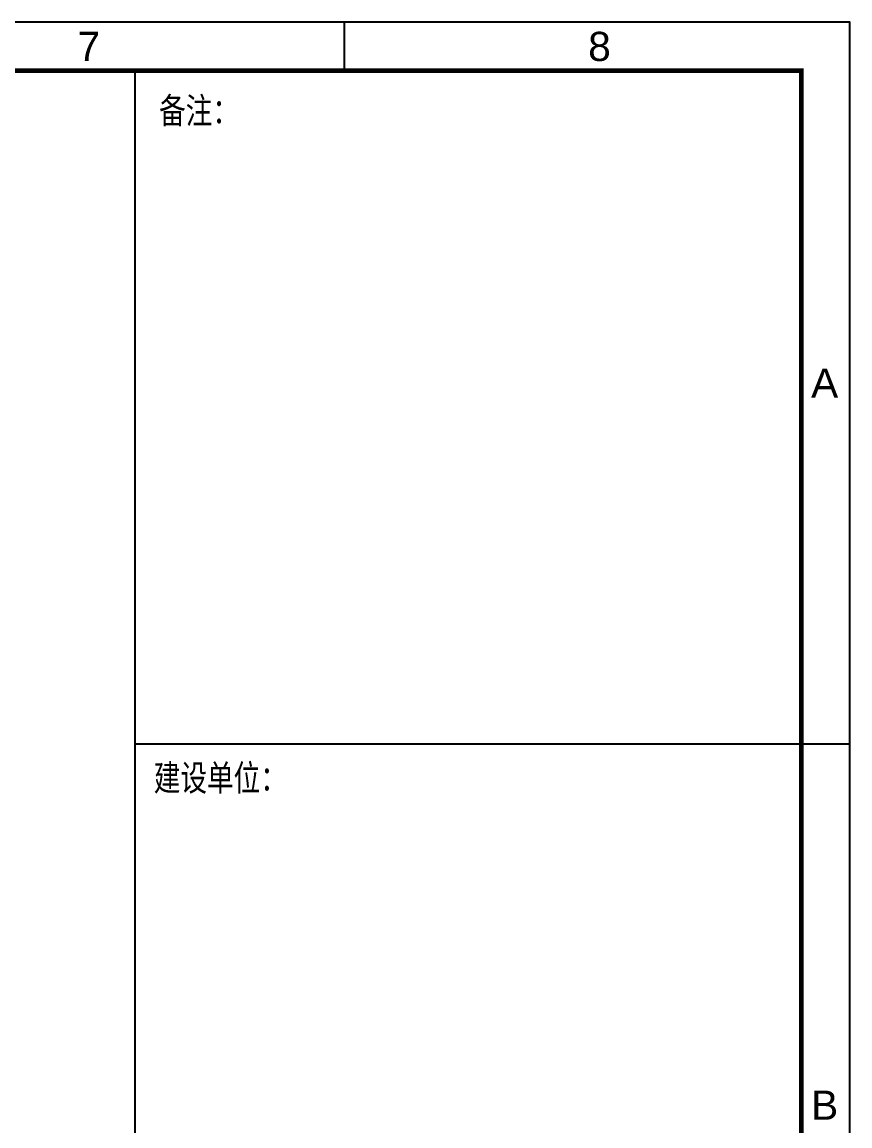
# Model space of a CAD drawing. Header units: millimetres. Extents: x -14454 to 167453, y -24 to 28032.
# Drawn here: x 74178 to 82215, y 17295 to 28008 of the extents above; entities that cross this region are included whole.
import ezdxf
from ezdxf.enums import TextEntityAlignment as Align

# ---------------------------------------------------------------- set-up
doc = ezdxf.new("R2010")
doc.units = ezdxf.units.MM
doc.styles.add('-宋体', font='')
doc.styles.add('图标字体', font='arial.ttf')
doc.styles.add('宋体', font='')
doc.styles.get('-宋体').set_extended_font_data('SimSun')
doc.styles.get('宋体').set_extended_font_data('SimSun')

# ---------------------------------------------------------------- blocks, each defined once
blk = doc.blocks.new('A3图框')
for p, q in [((32667, 472, 0), (32667, 27537, 0)), ((39136, 21000), (32667, 21000))]:
    blk.add_line(p, q)
at = {"linetype": 'Continuous'}
blk.add_lwpolyline([(39607, 0), (39607, 28008), (0, 28008), (0, 0), (39607, 0), (39607, 28008)], dxfattribs=at)
at = {"color": 7, "linetype": 'Continuous'}
for points in [[(34698, 28008), (34698, 27537)], [(39607, 21000), (39136, 21000)]]:
    blk.add_lwpolyline(points, dxfattribs=at)
at = {"const_width": 47.2}
blk.add_lwpolyline([(472, 27537), (39136, 27537), (39136, 472), (472, 472)], close=True, dxfattribs=at)
at = {"color": 7, "linetype": 'Continuous', "style": '图标字体'}
for s, p in [('7', (32219, 27772)), ('8', (37176, 27772)), ('A', (39362, 24504)), ('B', (39362, 17496))]:
    blk.add_text(s, height=283, dxfattribs=at).set_placement(p, align=Align.MIDDLE)
at = {"color": 0, "style": '-宋体', "width": 0.75}
for s, p in [('备注：', (32901, 27023, 0)), ('建设单位：', (32849, 20547, 0))]:
    blk.add_text(s, height=252.7, dxfattribs=at).set_placement(p)
at = {"lineweight": 0, "style": '宋体'}
for tag, p in [('设计单位', (32961, 18189)), ('设计单位', (33020, 13228)), ('施工单位', (33068, 8062)), ('项目编号', (34635, 5618)), ('图纸名称', (34457, 4568)), ('编', (35504, 3522)), ('绘图', (36203, 2770))]:
    blk.add_attdef(tag, p, '', height=250, dxfattribs=at)

msp = doc.modelspace()

# ---------------------------------------------------------------- block references
msp.add_blockref('A3图框', (42607.297, 0, 14.985))

doc.saveas('drawing.dxf')
